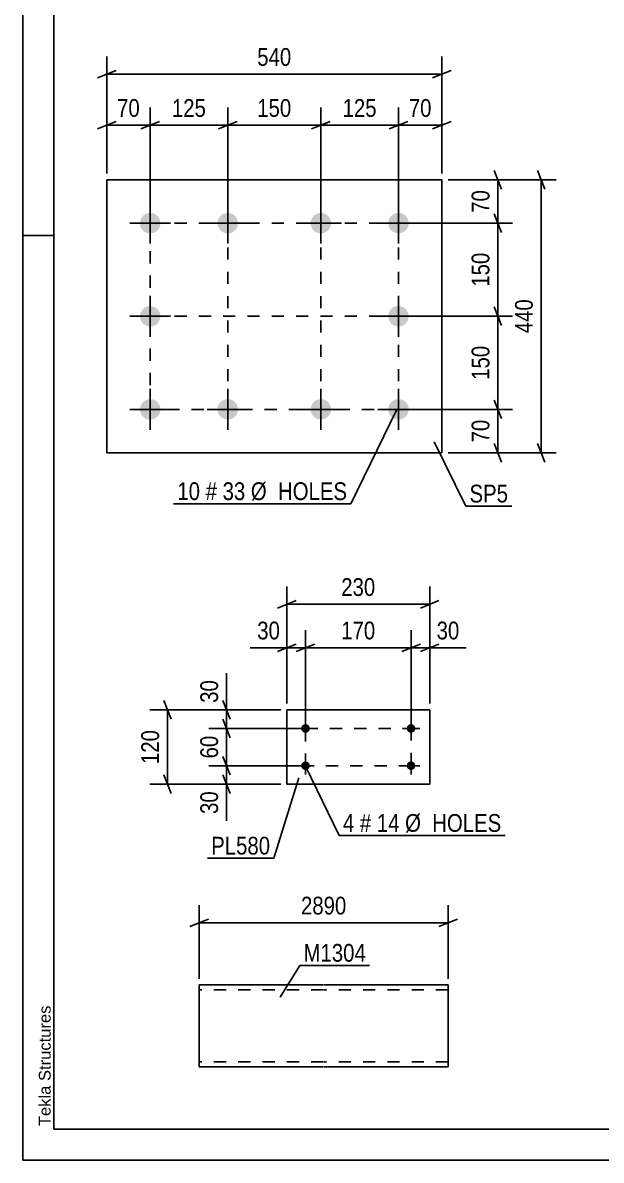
# Model space of a CAD drawing. Header units: millimetres. Extents: x 0 to 594, y 0 to 420.
# Drawn here: x 0 to 93.2, y 0 to 183.3 of the extents above; entities that cross this region are included whole.
import ezdxf

# ---------------------------------------------------------------- set-up
doc = ezdxf.new("R2010")
doc.units = ezdxf.units.MM
doc.linetypes.add('DXK_LINE_DOT2', pattern=[3.9198, 1.9599, -1.9599])
doc.styles.add('Arial', font='ARIAL.TTF', dxfattribs={"height": 0.2})
doc.styles.add('Arial Narrow', font='ARIALN.TTF', dxfattribs={"height": 0.2})

# ---------------------------------------------------------------- blocks, each defined once
blk = doc.blocks.new('Unknown-284929775-1131')
at = {"color": 5, "linetype": 'Continuous'}
for p, q in [((0, 420), (0, 0)), ((5, 415), (5, 5)), ((5, 149), (0, 149)), ((5, 5), (589, 5)), ((0, 0), (594, 0))]:
    blk.add_line(p, q, dxfattribs=at)
at = {"color": 174, "linetype": 'Continuous', "style": 'Arial'}
blk.add_text('Tekla Structures', height=1.9102, rotation=90, dxfattribs=at).set_placement((4.5, 5.5))
blk = doc.blocks.new('Bolt-284929775-7169 - 7135')
at = {"linetype": 'Continuous'}
for points in [[(45.56, 68.88, -1), (45.56, 70.28, -1)], [(62.56, 68.88, -1), (62.56, 70.28, -1)], [(45.56, 62.88, -1), (45.56, 64.28, -1)], [(62.56, 62.88, -1), (62.56, 64.28, -1)]]:
    blk.add_hatch(color=1, dxfattribs=at).paths.add_polyline_path(points)
at = {"color": 1, "linetype": 'Continuous'}
for p, q in [((45.56, 70.98), (45.56, 68.18)), ((62.56, 70.98), (62.56, 68.18)), ((46.96, 69.58), (44.16, 69.58)), ((63.96, 69.58), (61.16, 69.58)), ((45.56, 64.98), (45.56, 62.18)), ((62.56, 64.98), (62.56, 62.18)), ((46.96, 63.58), (44.16, 63.58)), ((63.96, 63.58), (61.16, 63.58))]:
    blk.add_line(p, q, dxfattribs=at)
blk = doc.blocks.new('Part-284929775-7174 - 7135')
at = {"color": 2, "linetype": 'Continuous'}
for p, q in [((42.56, 60.58), (42.56, 72.58)), ((42.56, 72.58), (65.56, 72.58)), ((65.56, 72.58), (65.56, 60.58)), ((65.56, 60.58), (42.56, 60.58))]:
    blk.add_line(p, q, dxfattribs=at)
blk = doc.blocks.new('Part-284929775-5369 - 5363')
at = {"color": 2, "linetype": 'Continuous'}
for p, q in [((48.44, 28.25), (28.44, 28.25)), ((28.44, 16.65), (28.44, 28.25)), ((68.54, 28.25), (48.54, 28.25)), ((68.54, 28.25), (68.54, 15.05)), ((28.44, 16.65), (28.44, 15.05)), ((48.44, 15.05), (28.44, 15.05)), ((68.54, 15.05), (48.54, 15.05))]:
    blk.add_line(p, q, dxfattribs=at)
at = {"color": 7, "linetype": 'DXK_LINE_DOT2'}
for p, q in [((48.44, 27.45), (28.44, 27.45)), ((68.54, 27.45), (48.54, 27.45)), ((28.44, 15.18), (28.44, 16.65)), ((28.44, 15.85), (28.44, 15.92)), ((48.44, 15.85), (28.44, 15.85)), ((68.54, 15.85), (48.54, 15.85)), ((68.54, 15.85), (68.54, 15.92))]:
    blk.add_line(p, q, dxfattribs=at)
blk = doc.blocks.new('Bolt-284929775-6609 - 6575')
at = {"linetype": 'Continuous'}
for points in [[(20.53, 152.65, -1), (20.53, 149.35, -1)], [(33.03, 152.65, -1), (33.03, 149.35, -1)], [(48.03, 152.65, -1), (48.03, 149.35, -1)], [(60.53, 152.65, -1), (60.53, 149.35, -1)], [(20.53, 137.65, -1), (20.53, 134.35, -1)], [(60.53, 137.65, -1), (60.53, 134.35, -1)], [(20.53, 122.65, -1), (20.53, 119.35, -1)], [(33.03, 122.65, -1), (33.03, 119.35, -1)], [(48.03, 122.65, -1), (48.03, 119.35, -1)], [(60.53, 122.65, -1), (60.53, 119.35, -1)]]:
    blk.add_hatch(color=1, dxfattribs=at).paths.add_polyline_path(points)
at = {"color": 1, "linetype": 'Continuous'}
for p, q in [((20.53, 154.3), (20.53, 147.7)), ((33.03, 154.3), (33.03, 147.7)), ((48.03, 154.3), (48.03, 147.7)), ((60.53, 154.3), (60.53, 147.7)), ((17.23, 151), (23.83, 151)), ((29.73, 151), (36.33, 151)), ((44.73, 151), (51.33, 151)), ((57.23, 151), (63.83, 151)), ((20.53, 139.3), (20.53, 132.7)), ((60.53, 139.3), (60.53, 132.7)), ((17.23, 136), (23.83, 136)), ((57.23, 136), (63.83, 136)), ((20.53, 124.3), (20.53, 117.7)), ((33.03, 124.3), (33.03, 117.7)), ((48.03, 124.3), (48.03, 117.7)), ((60.53, 124.3), (60.53, 117.7)), ((17.23, 121), (23.83, 121)), ((29.73, 121), (36.33, 121)), ((44.73, 121), (51.33, 121)), ((57.23, 121), (63.83, 121))]:
    blk.add_line(p, q, dxfattribs=at)
blk = doc.blocks.new('Part-284929775-6614 - 6575')
at = {"color": 2, "linetype": 'Continuous'}
for p, q in [((13.53, 114), (13.53, 158)), ((13.53, 158), (67.53, 158)), ((67.53, 158), (67.53, 114)), ((67.53, 114), (13.53, 114))]:
    blk.add_line(p, q, dxfattribs=at)
blk = doc.blocks.new('Rectangle-284929775-16323 - 7135')
at = {"color": 1, "linetype": 'DXK_LINE_DOT2'}
blk.add_lwpolyline([(45.56, 69.58), (62.56, 69.58), (62.56, 63.58), (45.56, 63.58), (45.56, 69.58)], close=True, dxfattribs=at)
blk = doc.blocks.new('Rectangle-284929775-6710 - 6575')
at = {"color": 1, "linetype": 'DXK_LINE_DOT2'}
blk.add_lwpolyline([(20.53, 151), (60.53, 151), (60.53, 121), (20.53, 121), (20.53, 151)], close=True, dxfattribs=at)
blk = doc.blocks.new('Line-284929775-6689 - 6575')
at = {"color": 1, "linetype": 'DXK_LINE_DOT2'}
blk.add_line((33.03, 151), (33.03, 121), dxfattribs=at)
blk = doc.blocks.new('Line-284929775-6696 - 6575')
at = {"color": 1, "linetype": 'DXK_LINE_DOT2'}
blk.add_line((48.03, 151), (48.03, 121), dxfattribs=at)
blk = doc.blocks.new('Line-284929775-6703 - 6575')
at = {"color": 1, "linetype": 'DXK_LINE_DOT2'}
blk.add_line((20.53, 136), (60.53, 136), dxfattribs=at)
blk = doc.blocks.new('StraightDimension-284929775-7176 - 7135')
at = {"color": 7, "linetype": 'Continuous'}
for p, q in [((42.56, 73.58), (42.56, 92.43)), ((65.56, 73.58), (65.56, 92.43)), ((44.06, 90.18), (41.06, 88.98)), ((64.06, 88.98), (67.06, 90.18)), ((42.56, 89.58), (65.56, 89.58))]:
    blk.add_line(p, q, dxfattribs=at)
at = {"color": 0}
blk.add_wipeout([(57.4, 90.33), (57.4, 94.53), (50.71, 94.53), (50.71, 90.33)], dxfattribs=at)
at = {"color": 3, "style": 'Arial Narrow'}
blk.add_text('230', height=2.863, dxfattribs=at).set_placement((51.31, 90.93))
blk = doc.blocks.new('StraightDimension-284929775-7187 - 7135')
at = {"color": 7, "linetype": 'Continuous'}
for p, q in [((42.56, 73.58), (42.56, 85.43)), ((45.56, 70.58), (45.56, 85.43)), ((41.06, 81.98), (44.06, 83.18)), ((42.56, 82.58), (45.56, 82.58)), ((47.06, 83.18), (44.06, 81.98))]:
    blk.add_line(p, q, dxfattribs=at)
at = {"color": 0}
blk.add_wipeout([(42.03, 83.33), (42.03, 87.53), (37.18, 87.53), (37.18, 83.33)], dxfattribs=at)
at = {"color": 7, "linetype": 'Continuous'}
blk.add_line((42.56, 82.58), (36.65, 82.58), dxfattribs=at)
blk.add_line((42.56, 82.58), (36.65, 82.58), dxfattribs=at)
at = {"color": 3, "style": 'Arial Narrow'}
blk.add_text('30', height=2.863, dxfattribs=at).set_placement((37.78, 83.93))
blk = doc.blocks.new('StraightDimension-284929775-7197 - 7135')
at = {"color": 7, "linetype": 'Continuous'}
for p, q in [((45.56, 70.58), (45.56, 85.43)), ((62.56, 70.58), (62.56, 85.43)), ((47.06, 83.18), (44.06, 81.98)), ((45.56, 82.58), (62.56, 82.58)), ((61.06, 81.98), (64.06, 83.18))]:
    blk.add_line(p, q, dxfattribs=at)
at = {"color": 0}
blk.add_wipeout([(57.4, 83.33), (57.4, 87.53), (50.71, 87.53), (50.71, 83.33)], dxfattribs=at)
at = {"color": 3, "style": 'Arial Narrow'}
blk.add_text('170', height=2.863, dxfattribs=at).set_placement((51.31, 83.93))
blk = doc.blocks.new('StraightDimension-284929775-7207 - 7135')
at = {"color": 7, "linetype": 'Continuous'}
for p, q in [((62.56, 70.58), (62.56, 85.43)), ((65.56, 73.58), (65.56, 85.43)), ((61.06, 81.98), (64.06, 83.18)), ((62.56, 82.58), (65.56, 82.58)), ((67.06, 83.18), (64.06, 81.98))]:
    blk.add_line(p, q, dxfattribs=at)
at = {"color": 0}
blk.add_wipeout([(70.94, 83.33), (70.94, 87.53), (66.08, 87.53), (66.08, 83.33)], dxfattribs=at)
at = {"color": 7, "linetype": 'Continuous'}
blk.add_line((65.56, 82.58), (71.46, 82.58), dxfattribs=at)
blk.add_line((65.56, 82.58), (71.46, 82.58), dxfattribs=at)
at = {"color": 3, "style": 'Arial Narrow'}
blk.add_text('30', height=2.863, dxfattribs=at).set_placement((66.68, 83.93))
blk = doc.blocks.new('StraightDimension-284929775-7218 - 7135')
at = {"color": 7, "linetype": 'Continuous'}
for p, q in [((22.71, 74.08), (23.91, 71.08)), ((41.56, 72.58), (20.46, 72.58)), ((23.31, 60.58), (23.31, 72.58)), ((41.56, 60.58), (20.46, 60.58)), ((23.91, 59.08), (22.71, 62.08))]:
    blk.add_line(p, q, dxfattribs=at)
at = {"color": 0}
blk.add_wipeout([(22.56, 69.92), (18.36, 69.92), (18.36, 63.24), (22.56, 63.24)], dxfattribs=at)
at = {"color": 3, "style": 'Arial Narrow'}
blk.add_text('120', height=2.863, rotation=90.0002, dxfattribs=at).set_placement((21.96, 63.84))
blk = doc.blocks.new('StraightDimension-284929775-7229 - 7135')
at = {"color": 7, "linetype": 'Continuous'}
for p, q in [((32.22, 74.08), (33.42, 71.08)), ((41.56, 72.58), (29.97, 72.58)), ((32.82, 69.58), (32.82, 72.58)), ((33.42, 68.08), (32.22, 71.08)), ((44.56, 69.58), (29.97, 69.58))]:
    blk.add_line(p, q, dxfattribs=at)
at = {"color": 0}
blk.add_wipeout([(32.07, 77.96), (27.87, 77.96), (27.87, 73.11), (32.07, 73.11)], dxfattribs=at)
at = {"color": 7, "linetype": 'Continuous'}
blk.add_line((32.82, 72.58), (32.82, 78.49), dxfattribs=at)
blk.add_line((32.82, 72.58), (32.82, 78.49), dxfattribs=at)
at = {"color": 3, "style": 'Arial Narrow'}
blk.add_text('30', height=2.863, rotation=90.0002, dxfattribs=at).set_placement((31.47, 73.71))
blk = doc.blocks.new('StraightDimension-284929775-7239 - 7135')
at = {"color": 7, "linetype": 'Continuous'}
for p, q in [((32.22, 71.08), (33.42, 68.08)), ((44.56, 69.58), (29.97, 69.58)), ((32.82, 63.58), (32.82, 69.58)), ((33.42, 62.08), (32.22, 65.08)), ((44.56, 63.58), (29.97, 63.58))]:
    blk.add_line(p, q, dxfattribs=at)
at = {"color": 0}
blk.add_wipeout([(32.07, 69.01), (27.87, 69.01), (27.87, 64.15), (32.07, 64.15)], dxfattribs=at)
at = {"color": 3, "style": 'Arial Narrow'}
blk.add_text('60', height=2.863, rotation=90.0002, dxfattribs=at).set_placement((31.47, 64.75))
blk = doc.blocks.new('StraightDimension-284929775-7249 - 7135')
at = {"color": 7, "linetype": 'Continuous'}
for p, q in [((32.22, 65.08), (33.42, 62.08)), ((44.56, 63.58), (29.97, 63.58)), ((32.82, 60.58), (32.82, 63.58)), ((41.56, 60.58), (29.97, 60.58)), ((33.42, 59.08), (32.22, 62.08))]:
    blk.add_line(p, q, dxfattribs=at)
at = {"color": 0}
blk.add_wipeout([(32.07, 60.06), (27.87, 60.06), (27.87, 55.2), (32.07, 55.2)], dxfattribs=at)
at = {"color": 7, "linetype": 'Continuous'}
blk.add_line((32.82, 60.58), (32.82, 54.67), dxfattribs=at)
blk.add_line((32.82, 60.58), (32.82, 54.67), dxfattribs=at)
at = {"color": 3, "style": 'Arial Narrow'}
blk.add_text('30', height=2.863, rotation=90.0002, dxfattribs=at).set_placement((31.47, 55.8))
blk = doc.blocks.new('StraightDimension-284929775-5372 - 5363')
at = {"color": 7, "linetype": 'Continuous'}
for p, q in [((28.44, 29.25), (28.44, 41.1)), ((68.54, 29.25), (68.54, 41.1)), ((29.94, 38.85), (26.94, 37.65)), ((67.04, 37.65), (70.04, 38.85)), ((28.44, 38.25), (68.54, 38.25))]:
    blk.add_line(p, q, dxfattribs=at)
at = {"color": 0}
blk.add_wipeout([(52.74, 39), (52.74, 43.2), (44.23, 43.2), (44.23, 39)], dxfattribs=at)
at = {"color": 3, "style": 'Arial Narrow'}
blk.add_text('2890', height=2.863, dxfattribs=at).set_placement((44.83, 39.6))
blk = doc.blocks.new('StraightDimension-284929775-6679 - 6575')
at = {"color": 7, "linetype": 'Continuous'}
for p, q in [((75.93, 159.5), (77.13, 156.5)), ((68.53, 158), (78.93, 158)), ((76.53, 151), (76.53, 158)), ((77.13, 149.5), (75.93, 152.5)), ((61.53, 151), (78.93, 151))]:
    blk.add_line(p, q, dxfattribs=at)
at = {"color": 0}
blk.add_wipeout([(75.78, 156.93), (71.58, 156.93), (71.58, 152.07), (75.78, 152.07)], dxfattribs=at)
at = {"color": 3, "style": 'Arial Narrow'}
blk.add_text('70', height=2.863, rotation=90.0002, dxfattribs=at).set_placement((75.18, 152.67))
blk = doc.blocks.new('StraightDimension-284929775-6616 - 6575')
at = {"color": 7, "linetype": 'Continuous'}
for p, q in [((13.53, 159), (13.53, 177.85)), ((67.53, 159), (67.53, 177.85)), ((15.03, 175.6), (12.03, 174.4)), ((13.53, 175), (67.53, 175)), ((66.03, 174.4), (69.03, 175.6))]:
    blk.add_line(p, q, dxfattribs=at)
at = {"color": 0}
blk.add_wipeout([(43.87, 175.75), (43.87, 179.95), (37.18, 179.95), (37.18, 175.75)], dxfattribs=at)
at = {"color": 3, "style": 'Arial Narrow'}
blk.add_text('540', height=2.863, dxfattribs=at).set_placement((37.78, 176.35))
blk = doc.blocks.new('StraightDimension-284929775-6633 - 6575')
at = {"color": 7, "linetype": 'Continuous'}
for p, q in [((60.53, 152), (60.53, 169.63)), ((67.53, 159), (67.53, 169.63)), ((59.03, 166.18), (62.03, 167.38)), ((69.03, 167.38), (66.03, 166.18)), ((60.53, 166.78), (67.53, 166.78))]:
    blk.add_line(p, q, dxfattribs=at)
at = {"color": 0}
blk.add_wipeout([(66.46, 167.53), (66.46, 171.73), (61.6, 171.73), (61.6, 167.53)], dxfattribs=at)
at = {"color": 3, "style": 'Arial Narrow'}
blk.add_text('70', height=2.863, dxfattribs=at).set_placement((62.2, 168.13))
blk = doc.blocks.new('StraightDimension-284929775-6643 - 6575')
at = {"color": 7, "linetype": 'Continuous'}
for p, q in [((13.53, 159), (13.53, 169.63)), ((20.53, 152), (20.53, 169.63)), ((12.03, 166.18), (15.03, 167.38)), ((22.03, 167.38), (19.03, 166.18)), ((13.53, 166.78), (20.53, 166.78))]:
    blk.add_line(p, q, dxfattribs=at)
at = {"color": 0}
blk.add_wipeout([(19.46, 167.53), (19.46, 171.73), (14.6, 171.73), (14.6, 167.53)], dxfattribs=at)
at = {"color": 3, "style": 'Arial Narrow'}
blk.add_text('70', height=2.863, dxfattribs=at).set_placement((15.2, 168.13))
blk = doc.blocks.new('StraightDimension-284929775-6654 - 6575')
at = {"color": 7, "linetype": 'Continuous'}
for p, q in [((84.13, 156.5), (82.93, 159.5)), ((68.53, 158), (85.93, 158)), ((83.53, 114), (83.53, 158)), ((82.93, 115.5), (84.13, 112.5)), ((68.53, 114), (85.93, 114))]:
    blk.add_line(p, q, dxfattribs=at)
at = {"color": 0}
blk.add_wipeout([(82.78, 139.35), (78.58, 139.35), (78.58, 132.66), (82.78, 132.66)], dxfattribs=at)
at = {"color": 3, "style": 'Arial Narrow'}
blk.add_text('440', height=2.863, rotation=90.0002, dxfattribs=at).set_placement((82.18, 133.26))
blk = doc.blocks.new('StraightDimension-284929775-6669 - 6575')
at = {"color": 7, "linetype": 'Continuous'}
for p, q in [((61.53, 121), (78.93, 121)), ((75.93, 122.5), (77.13, 119.5)), ((76.53, 114), (76.53, 121)), ((77.13, 112.5), (75.93, 115.5)), ((68.53, 114), (78.93, 114))]:
    blk.add_line(p, q, dxfattribs=at)
at = {"color": 0}
blk.add_wipeout([(75.78, 119.93), (71.58, 119.93), (71.58, 115.07), (75.78, 115.07)], dxfattribs=at)
at = {"color": 3, "style": 'Arial Narrow'}
blk.add_text('70', height=2.863, rotation=90.0002, dxfattribs=at).set_placement((75.18, 115.67))
blk = doc.blocks.new('StraightDimension-284929775-19196 - 6575')
at = {"color": 7, "linetype": 'Continuous'}
for p, q in [((20.53, 152), (20.53, 169.63)), ((33.03, 152), (33.03, 169.63)), ((22.03, 167.38), (19.03, 166.18)), ((31.53, 166.18), (34.53, 167.38)), ((20.53, 166.78), (33.03, 166.78))]:
    blk.add_line(p, q, dxfattribs=at)
at = {"color": 0}
blk.add_wipeout([(30.12, 167.53), (30.12, 171.73), (23.43, 171.73), (23.43, 167.53)], dxfattribs=at)
at = {"color": 3, "style": 'Arial Narrow'}
blk.add_text('125', height=2.863, dxfattribs=at).set_placement((24.03, 168.13))
blk = doc.blocks.new('StraightDimension-284929775-19198 - 6575')
at = {"color": 7, "linetype": 'Continuous'}
for p, q in [((33.03, 152), (33.03, 169.63)), ((48.03, 152), (48.03, 169.63)), ((34.53, 167.38), (31.53, 166.18)), ((46.53, 166.18), (49.53, 167.38)), ((33.03, 166.78), (48.03, 166.78))]:
    blk.add_line(p, q, dxfattribs=at)
at = {"color": 0}
blk.add_wipeout([(43.87, 167.53), (43.87, 171.73), (37.18, 171.73), (37.18, 167.53)], dxfattribs=at)
at = {"color": 3, "style": 'Arial Narrow'}
blk.add_text('150', height=2.863, dxfattribs=at).set_placement((37.78, 168.13))
blk = doc.blocks.new('StraightDimension-284929775-19200 - 6575')
at = {"color": 7, "linetype": 'Continuous'}
for p, q in [((48.03, 152), (48.03, 169.63)), ((60.53, 152), (60.53, 169.63)), ((49.53, 167.38), (46.53, 166.18)), ((59.03, 166.18), (62.03, 167.38)), ((48.03, 166.78), (60.53, 166.78))]:
    blk.add_line(p, q, dxfattribs=at)
at = {"color": 0}
blk.add_wipeout([(57.62, 167.53), (57.62, 171.73), (50.93, 171.73), (50.93, 167.53)], dxfattribs=at)
at = {"color": 3, "style": 'Arial Narrow'}
blk.add_text('125', height=2.863, dxfattribs=at).set_placement((51.53, 168.13))
blk = doc.blocks.new('StraightDimension-284929775-19202 - 6575')
at = {"color": 7, "linetype": 'Continuous'}
for p, q in [((77.13, 134.5), (75.93, 137.5)), ((61.53, 136), (78.93, 136)), ((76.53, 121), (76.53, 136)), ((61.53, 121), (78.93, 121)), ((75.93, 122.5), (77.13, 119.5))]:
    blk.add_line(p, q, dxfattribs=at)
at = {"color": 0}
blk.add_wipeout([(75.78, 131.85), (71.58, 131.85), (71.58, 125.16), (75.78, 125.16)], dxfattribs=at)
at = {"color": 3, "style": 'Arial Narrow'}
blk.add_text('150', height=2.863, rotation=90.0002, dxfattribs=at).set_placement((75.18, 125.76))
blk = doc.blocks.new('StraightDimension-284929775-19204 - 6575')
at = {"color": 7, "linetype": 'Continuous'}
for p, q in [((77.13, 149.5), (75.93, 152.5)), ((61.53, 151), (78.93, 151)), ((76.53, 136), (76.53, 151)), ((75.93, 137.5), (77.13, 134.5)), ((61.53, 136), (78.93, 136))]:
    blk.add_line(p, q, dxfattribs=at)
at = {"color": 0}
blk.add_wipeout([(75.78, 146.85), (71.58, 146.85), (71.58, 140.16), (75.78, 140.16)], dxfattribs=at)
at = {"color": 3, "style": 'Arial Narrow'}
blk.add_text('150', height=2.863, rotation=90.0002, dxfattribs=at).set_placement((75.18, 140.76))
blk = doc.blocks.new('Mark-284929775-7170 - 7135')
at = {"color": 0}
blk.add_wipeout([(39.86, 49.26), (39.86, 52.26), (30.36, 52.26), (30.36, 49.26)], dxfattribs=at)
blk.add_wipeout([(39.86, 49.26), (39.86, 52.26), (30.36, 52.26), (30.36, 49.26)], dxfattribs=at)
at = {"color": 30, "linetype": 'Continuous'}
for p in [(44.49, 61.62), (29.76, 48.66)]:
    blk.add_line(p, (40.46, 48.66), dxfattribs=at)
at = {"color": 3, "style": 'Arial Narrow'}
blk.add_text('PL580', height=2.863, dxfattribs=at).set_placement((30.36, 49.26))
blk = doc.blocks.new('Mark-284929775-7165 - 7135')
at = {"color": 0}
blk.add_wipeout([(53.41, 52.92), (53.41, 55.92), (51.58, 55.92), (51.58, 52.92)], dxfattribs=at)
blk.add_wipeout([(53.41, 52.92), (53.41, 55.92), (51.58, 55.92), (51.58, 52.92)], dxfattribs=at)
at = {"color": 7, "linetype": 'Continuous'}
blk.add_line((45.57, 63.49), (50.98, 52.32), dxfattribs=at)
at = {"color": 3, "style": 'Arial Narrow'}
blk.add_text('4', height=2.86, dxfattribs=at).set_placement((51.58, 52.92))
at = {"color": 0}
blk.add_wipeout([(56.14, 52.92), (56.14, 55.92), (54.31, 55.92), (54.31, 52.92)], dxfattribs=at)
blk.add_wipeout([(56.14, 52.92), (56.14, 55.92), (54.31, 55.92), (54.31, 52.92)], dxfattribs=at)
at = {"color": 3, "style": 'Arial Narrow'}
blk.add_text('#', height=2.86, dxfattribs=at).set_placement((54.31, 52.92))
at = {"color": 0}
blk.add_wipeout([(60.7, 52.92), (60.7, 55.92), (57.04, 55.92), (57.04, 52.92)], dxfattribs=at)
blk.add_wipeout([(60.7, 52.92), (60.7, 55.92), (57.04, 55.92), (57.04, 52.92)], dxfattribs=at)
at = {"color": 3, "style": 'Arial Narrow'}
blk.add_text('14', height=2.863, dxfattribs=at).set_placement((57.04, 52.92))
at = {"color": 0}
blk.add_wipeout([(77.12, 52.92), (77.12, 55.92), (61.6, 55.92), (61.6, 52.92)], dxfattribs=at)
blk.add_wipeout([(77.12, 52.92), (77.12, 55.92), (61.6, 55.92), (61.6, 52.92)], dxfattribs=at)
at = {"color": 7, "linetype": 'Continuous'}
blk.add_line((50.98, 52.32), (77.72, 52.32), dxfattribs=at)
at = {"color": 3, "style": 'Arial Narrow'}
blk.add_text('Ø  HOLES', height=2.863, dxfattribs=at).set_placement((61.6, 52.92))
blk = doc.blocks.new('Mark-284929775-5365 - 5363')
at = {"color": 0}
blk.add_wipeout([(55.29, 31.99), (55.29, 34.99), (45.24, 34.99), (45.24, 31.99)], dxfattribs=at)
blk.add_wipeout([(55.29, 31.99), (55.29, 34.99), (45.24, 34.99), (45.24, 31.99)], dxfattribs=at)
at = {"color": 30, "linetype": 'Continuous'}
for p, q in [((41.47, 26.28), (44.64, 31.39)), ((44.64, 31.39), (55.89, 31.39))]:
    blk.add_line(p, q, dxfattribs=at)
at = {"color": 3, "style": 'Arial Narrow'}
blk.add_text('M1304', height=2.863, dxfattribs=at).set_placement((45.24, 31.99))
blk = doc.blocks.new('Mark-284929775-6605 - 6575')
at = {"color": 0}
blk.add_wipeout([(28.57, 106.38), (28.57, 109.38), (24.91, 109.38), (24.91, 106.38)], dxfattribs=at)
blk.add_wipeout([(28.57, 106.38), (28.57, 109.38), (24.91, 109.38), (24.91, 106.38)], dxfattribs=at)
at = {"color": 3, "style": 'Arial Narrow'}
blk.add_text('10', height=2.863, dxfattribs=at).set_placement((24.91, 106.38))
at = {"color": 0}
blk.add_wipeout([(31.3, 106.38), (31.3, 109.38), (29.47, 109.38), (29.47, 106.38)], dxfattribs=at)
blk.add_wipeout([(31.3, 106.38), (31.3, 109.38), (29.47, 109.38), (29.47, 106.38)], dxfattribs=at)
at = {"color": 3, "style": 'Arial Narrow'}
blk.add_text('#', height=2.86, dxfattribs=at).set_placement((29.47, 106.38))
at = {"color": 0}
blk.add_wipeout([(35.85, 106.38), (35.85, 109.38), (32.2, 109.38), (32.2, 106.38)], dxfattribs=at)
blk.add_wipeout([(35.85, 106.38), (35.85, 109.38), (32.2, 109.38), (32.2, 106.38)], dxfattribs=at)
at = {"color": 3, "style": 'Arial Narrow'}
blk.add_text('33', height=2.863, dxfattribs=at).set_placement((32.2, 106.38))
at = {"color": 0}
blk.add_wipeout([(52.28, 106.38), (52.28, 109.38), (36.75, 109.38), (36.75, 106.38)], dxfattribs=at)
blk.add_wipeout([(52.28, 106.38), (52.28, 109.38), (36.75, 109.38), (36.75, 106.38)], dxfattribs=at)
at = {"color": 7, "linetype": 'Continuous'}
for p in [(60.26, 120.96), (24.31, 105.78)]:
    blk.add_line(p, (52.88, 105.78), dxfattribs=at)
at = {"color": 3, "style": 'Arial Narrow'}
blk.add_text('Ø  HOLES', height=2.863, dxfattribs=at).set_placement((36.75, 106.38))
blk = doc.blocks.new('Mark-284929775-6610 - 6575')
at = {"color": 0}
blk.add_wipeout([(78.19, 105.99), (78.19, 108.99), (71.98, 108.99), (71.98, 105.99)], dxfattribs=at)
blk.add_wipeout([(78.19, 105.99), (78.19, 108.99), (71.98, 108.99), (71.98, 105.99)], dxfattribs=at)
at = {"color": 30, "linetype": 'Continuous'}
for p, q in [((66.28, 115.79), (71.38, 105.39)), ((71.38, 105.39), (78.79, 105.39))]:
    blk.add_line(p, q, dxfattribs=at)
at = {"color": 3, "style": 'Arial Narrow'}
blk.add_text('SP5', height=2.863, dxfattribs=at).set_placement((71.98, 105.99))

msp = doc.modelspace()

# ---------------------------------------------------------------- block references
for name in ['Unknown-284929775-1131', 'Part-284929775-6614 - 6575', 'Bolt-284929775-6609 - 6575', 'Rectangle-284929775-6710 - 6575', 'Line-284929775-6689 - 6575', 'Line-284929775-6696 - 6575', 'Line-284929775-6703 - 6575', 'Part-284929775-7174 - 7135', 'Bolt-284929775-7169 - 7135', 'Rectangle-284929775-16323 - 7135', 'Part-284929775-5369 - 5363']:
    msp.add_blockref(name, (0, 0))

# ---------------------------------------------------------------- next in the draw order: block references
for name in ['StraightDimension-284929775-6679 - 6575', 'Mark-284929775-6605 - 6575', 'StraightDimension-284929775-7176 - 7135', 'Mark-284929775-7165 - 7135', 'StraightDimension-284929775-5372 - 5363']:
    msp.add_blockref(name, (0, 0))

# ---------------------------------------------------------------- next in the draw order: block references
for name in ['StraightDimension-284929775-6616 - 6575', 'StraightDimension-284929775-7187 - 7135', 'Mark-284929775-5365 - 5363']:
    msp.add_blockref(name, (0, 0))

# ---------------------------------------------------------------- next in the draw order: block references
for name in ['StraightDimension-284929775-6643 - 6575', 'StraightDimension-284929775-6633 - 6575', 'StraightDimension-284929775-7197 - 7135', 'StraightDimension-284929775-7218 - 7135']:
    msp.add_blockref(name, (0, 0))

# ---------------------------------------------------------------- next in the draw order: block references
for name in ['StraightDimension-284929775-19196 - 6575', 'StraightDimension-284929775-6654 - 6575', 'StraightDimension-284929775-7207 - 7135', 'StraightDimension-284929775-7229 - 7135']:
    msp.add_blockref(name, (0, 0))

# ---------------------------------------------------------------- next in the draw order: block references
for name in ['StraightDimension-284929775-19198 - 6575', 'StraightDimension-284929775-6669 - 6575', 'StraightDimension-284929775-7239 - 7135']:
    msp.add_blockref(name, (0, 0))

# ---------------------------------------------------------------- next in the draw order: block references
for name in ['StraightDimension-284929775-19200 - 6575', 'StraightDimension-284929775-19202 - 6575', 'Mark-284929775-6610 - 6575', 'StraightDimension-284929775-7249 - 7135']:
    msp.add_blockref(name, (0, 0))

# ---------------------------------------------------------------- next in the draw order: block references
for name in ['StraightDimension-284929775-19204 - 6575', 'Mark-284929775-7170 - 7135']:
    msp.add_blockref(name, (0, 0))

doc.saveas('drawing.dxf')
